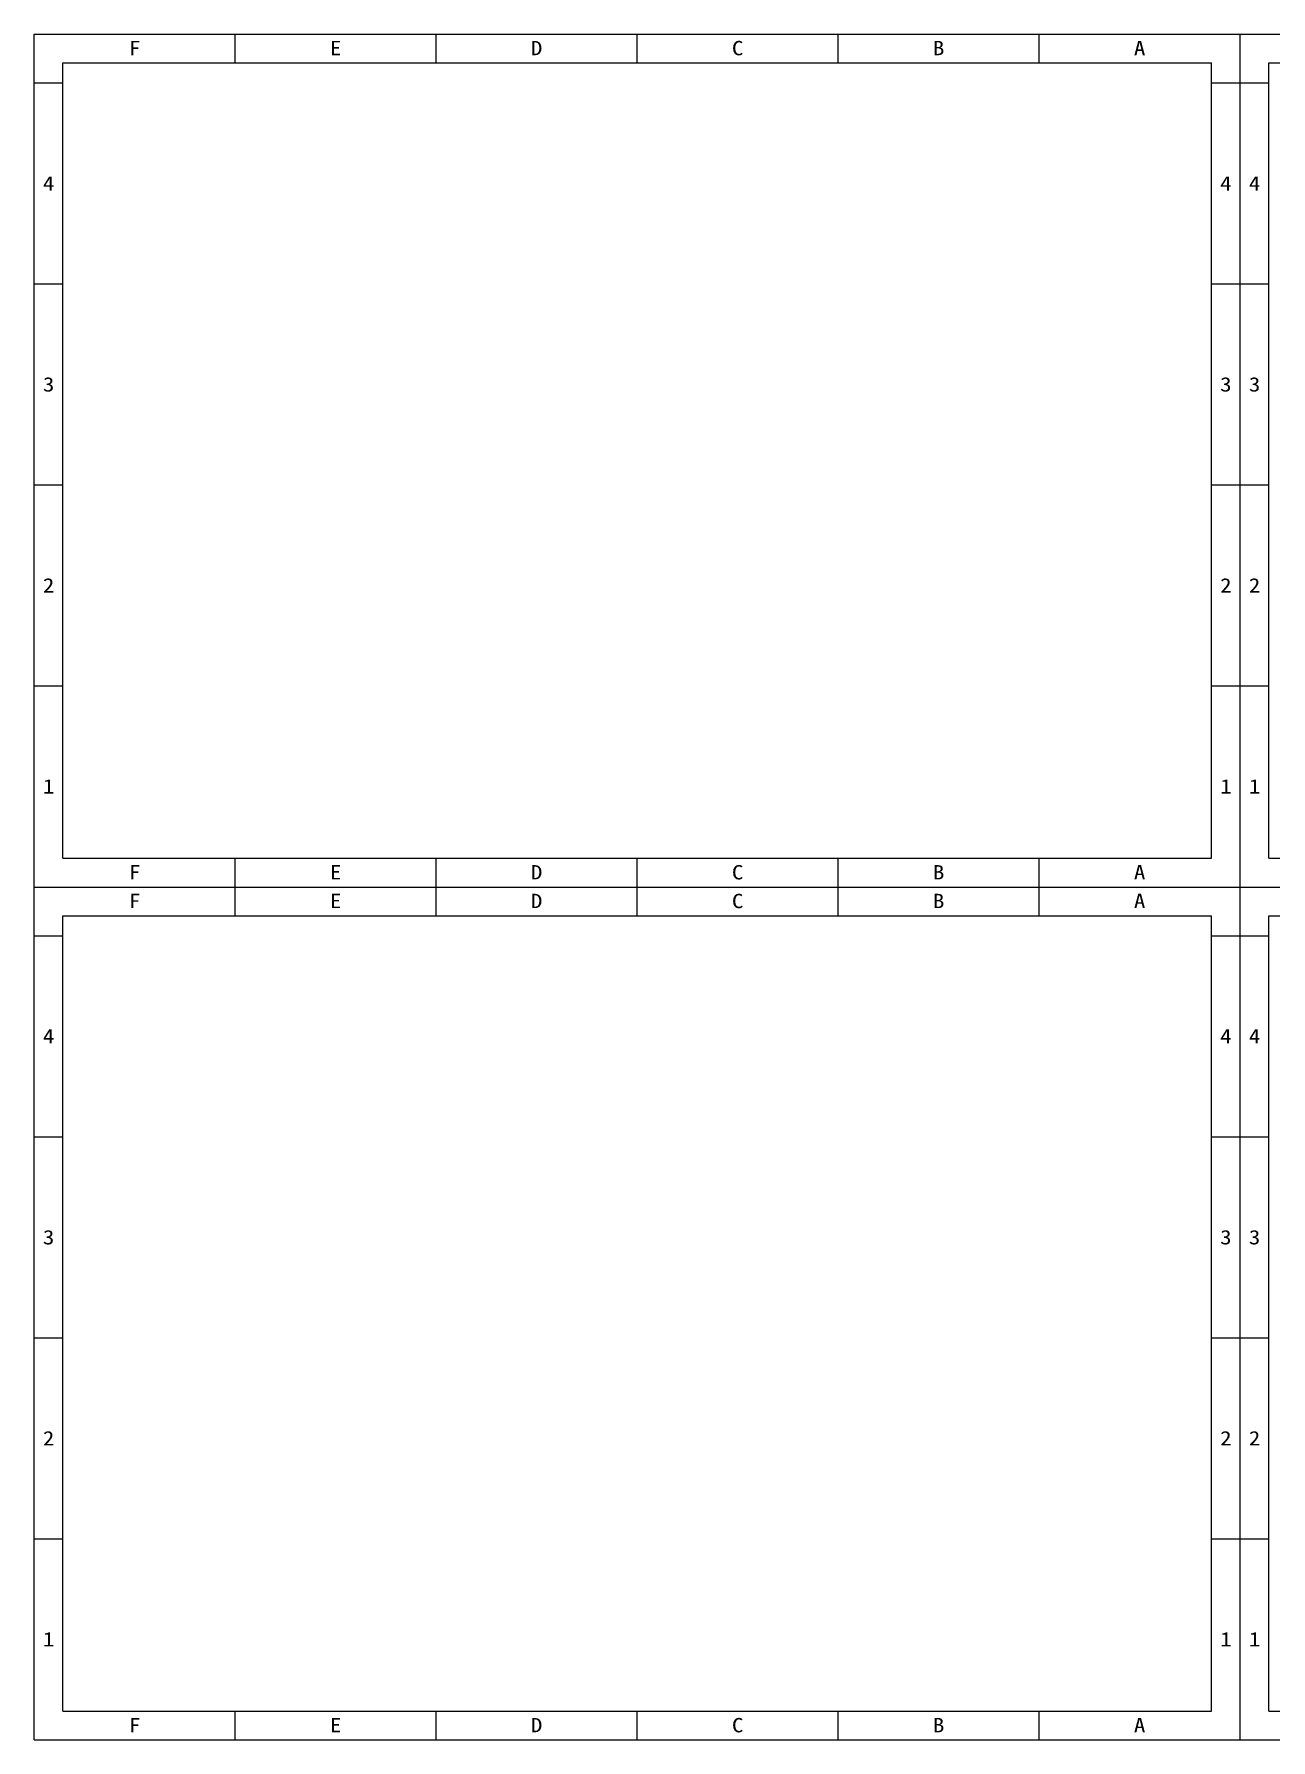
# Model space of a CAD drawing. Header units: millimetres. Extents: x -7873 to 0, y 0 to 2966.
# Drawn here: x -7873 to -7442, y 2372 to 2966 of the extents above; entities that cross this region are included whole.
import ezdxf
from ezdxf.enums import TextEntityAlignment as Align

# ---------------------------------------------------------------- set-up
doc = ezdxf.new("R2010")
doc.units = ezdxf.units.MM
doc.header["$LTSCALE"] = 0.5
doc.layers.get('0').update_dxf_attribs({"linetype": 'CONTINUOUS'})
doc.layers.add('dim', color=3, linetype='CONTINUOUS')
doc.styles.add('TEXTSTYLE_0', font='txt', dxfattribs={"width": 0.8})

# ---------------------------------------------------------------- blocks, each defined once
blk = doc.blocks.new('SUN_6HWZ35TKXU86YGHH1AY77V3D6FJ')
at = {"color": 7, "linetype": 'Continuous'}
for p, q in [((-420, 297), (0, 297)), ((-420, 0), (-420, 297)), ((-350, 287), (-350, 297)), ((-280, 287), (-280, 297)), ((-210, 287), (-210, 297)), ((-140, 287), (-140, 297)), ((-70, 287), (-70, 297)), ((0, 0), (0, 297)), ((-410, 287), (-10, 287)), ((-410, 10), (-410, 287)), ((-10, 10), (-10, 287)), ((-420, 280), (-410, 280)), ((-10, 280), (0, 280)), ((-420, 210), (-410, 210)), ((-10, 210), (0, 210)), ((-420, 140), (-410, 140)), ((-10, 140), (0, 140)), ((-420, 70), (-410, 70)), ((-10, 70), (0, 70)), ((-410, 10), (-10, 10)), ((-350, 0), (-350, 10)), ((-280, 0), (-280, 10)), ((-210, 0), (-210, 10)), ((-140, 0), (-140, 10)), ((-70, 0), (-70, 10)), ((-420, 0), (0, 0))]:
    blk.add_line(p, q, dxfattribs=at)
at = {"color": 2, "style": 'TEXTSTYLE_0'}
for s, width, p, p2 in [('F', 0.937433, (-386.98, 289.63), (-382.98, 289.63)), ('E', 0.858525, (-316.98, 289.63), (-312.98, 289.63)), ('D', 0.792988, (-246.98, 289.63), (-242.98, 289.63)), ('C', 0.792988, (-176.98, 289.63), (-172.98, 289.63)), ('B', 0.858525, (-106.98, 289.63), (-102.98, 289.63)), ('A', 0.858525, (-36.98, 289.63), (-32.98, 289.63)), ('4', 1.029662, (-416.95, 242.54), (-412.95, 242.54)), ('4', 1.029662, (-6.95, 242.54), (-2.95, 242.54)), ('3', 1.029662, (-416.95, 172.54), (-412.95, 172.54)), ('3', 1.029662, (-6.95, 172.54), (-2.95, 172.54)), ('2', 1.029662, (-416.95, 102.54), (-412.95, 102.54)), ('2', 1.029662, (-6.95, 102.54), (-2.95, 102.54)), ('1', 1.029662, (-416.95, 32.54), (-412.95, 32.54)), ('1', 1.029662, (-6.95, 32.54), (-2.95, 32.54)), ('F', 0.937433, (-386.98, 2.63), (-382.98, 2.63)), ('E', 0.858525, (-316.98, 2.63), (-312.98, 2.63)), ('D', 0.792988, (-246.98, 2.63), (-242.98, 2.63)), ('C', 0.792988, (-176.98, 2.63), (-172.98, 2.63)), ('B', 0.858525, (-106.98, 2.63), (-102.98, 2.63)), ('A', 0.858525, (-36.98, 2.63), (-32.98, 2.63))]:
    blk.add_text(s, height=5, dxfattribs=dict(at, width=width)).set_placement(p, p2, align=Align.FIT)

msp = doc.modelspace()

# ---------------------------------------------------------------- block references
at = {"layer": 'dim'}
for p in [(-7452.599, 2668.879), (-7032.599, 2668.879), (-7452.599, 2371.879), (-7032.599, 2371.879)]:
    msp.add_blockref('SUN_6HWZ35TKXU86YGHH1AY77V3D6FJ', p, dxfattribs=at)

doc.saveas('drawing.dxf')
